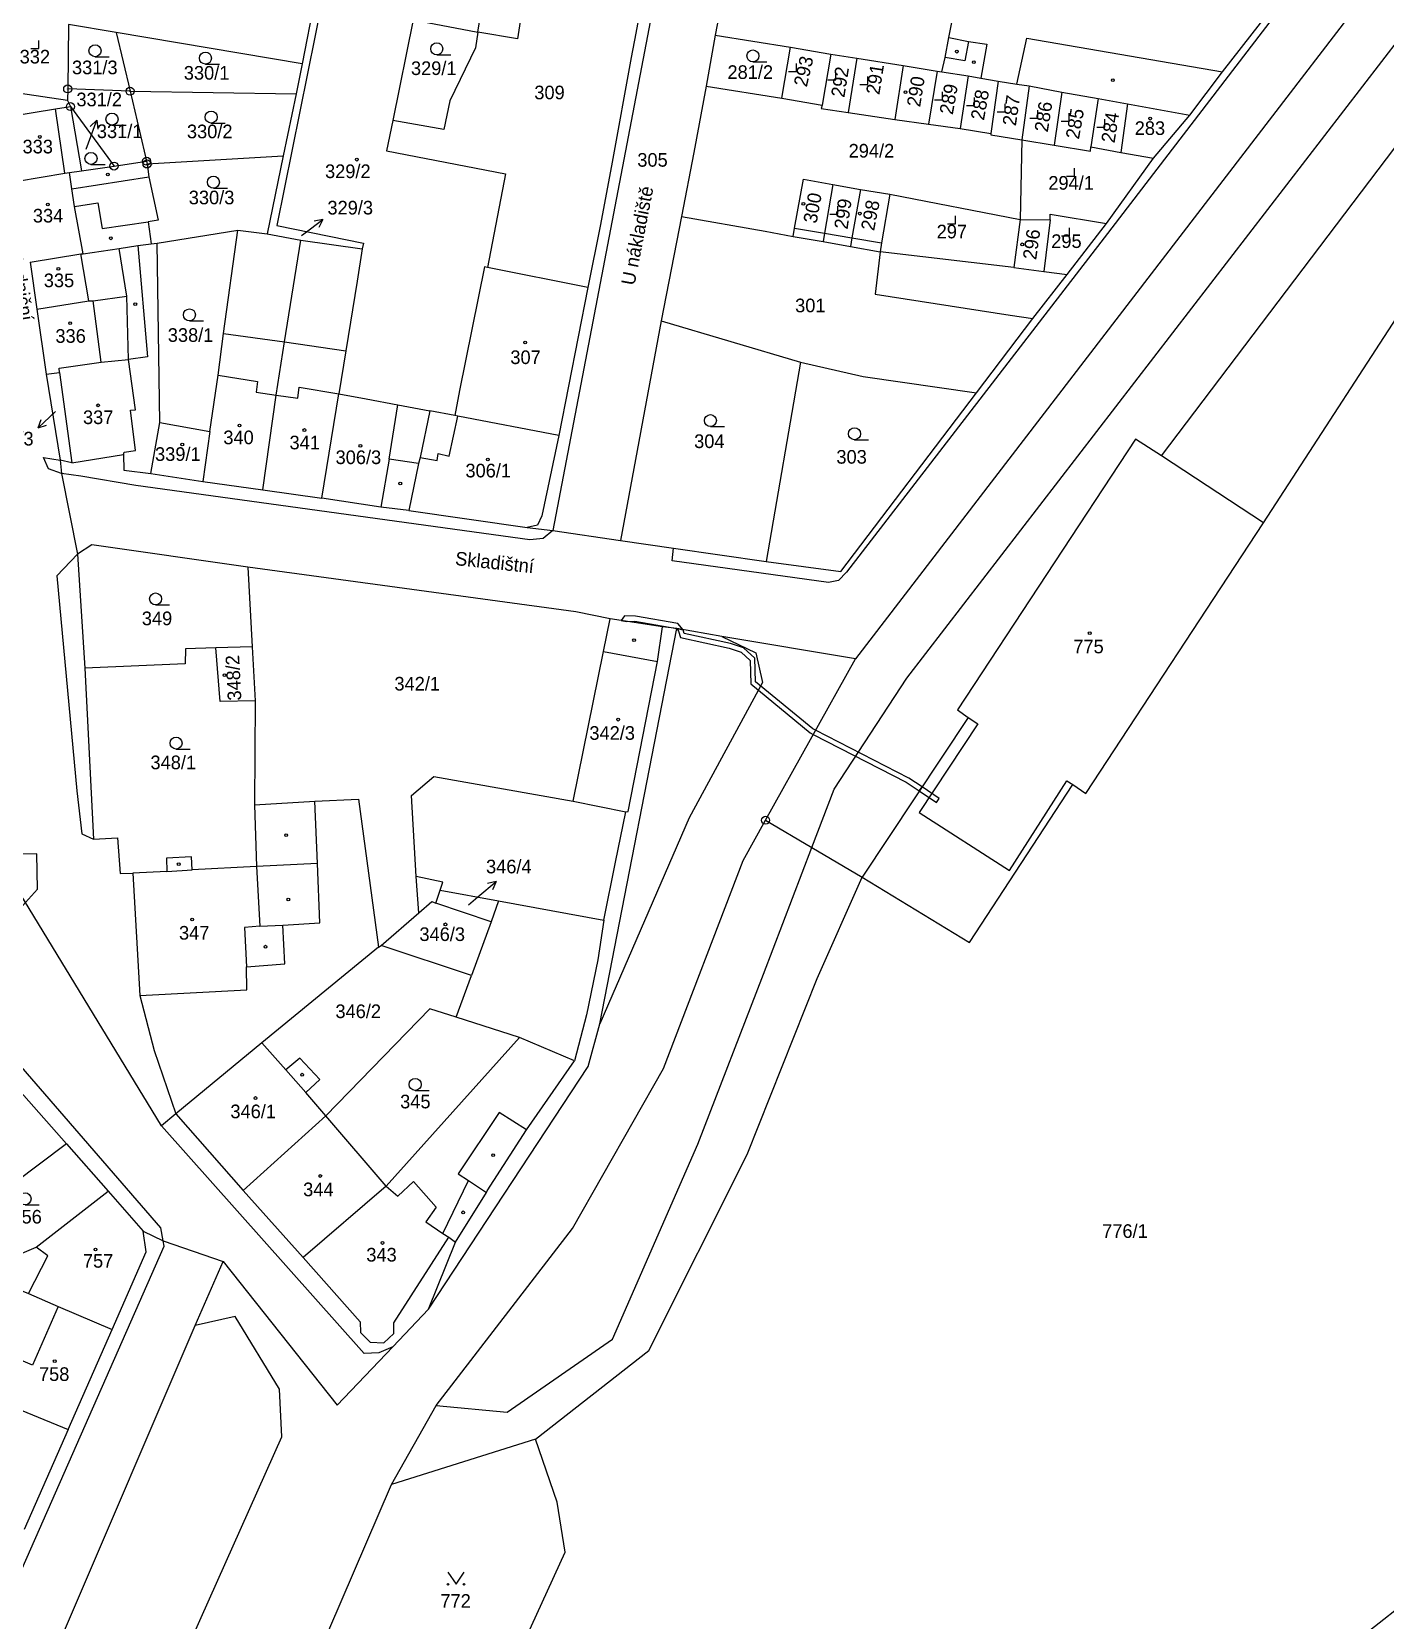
# Model space of a CAD drawing. Extents: x -784124 to -780570, y -980818 to -976926.
# Drawn here: x -781851.2 to -781682.3, y -979933.2 to -979735 of the extents above; entities that cross this region are included whole.
import ezdxf
from ezdxf.enums import TextEntityAlignment as Align

# ---------------------------------------------------------------- set-up
doc = ezdxf.new("R2010")
doc.units = 0
doc.header["$LTSCALE"] = 3.138375
doc.header["$MEASUREMENT"] = 0
doc.linetypes.add('0_051C', pattern=[0])
for name, color, linetype in [('1008', 1, 'CONTINUOUS'), ('1029', 1, 'CONTINUOUS'), ('105', 1, 'CONTINUOUS'), ('18', 1, 'CONTINUOUS'), ('21800', 1, 'CONTINUOUS'), ('21900', 1, 'CONTINUOUS'), ('21999', 1, 'CONTINUOUS'), ('23700', 1, 'CONTINUOUS'), ('304', 1, 'CONTINUOUS'), ('314', 1, 'CONTINUOUS'), ('319', 1, 'CONTINUOUS'), ('402', 1, 'CONTINUOUS'), ('404', 1, 'CONTINUOUS')]:
    doc.layers.add(name, color=color, linetype=linetype)

# ---------------------------------------------------------------- blocks, each defined once
blk = doc.blocks.new('4_02$0')
at = {"layer": '404', "color": 255, "linetype": 'Continuous'}
blk.add_circle((-0.01, 0), 0.175, dxfattribs=at)
blk = doc.blocks.new('1029$1')
at = {"layer": '1029', "color": 6, "linetype": 'Continuous'}
for p, q in [((0, 3), (-0.5, 2)), ((0, 0), (0, 3)), ((0, 3), (0.5, 2))]:
    blk.add_line(p, q, dxfattribs=at)
blk = doc.blocks.new('3_04$3')
at = {"layer": '304', "color": 255, "linetype": 'Continuous'}
blk.add_line((0.01, 0), (1.76, 0), dxfattribs=at)
blk.add_circle((0.01, 0.75), 0.75, dxfattribs=at)
blk = doc.blocks.new('3_19$9')
at = {"layer": '319', "color": 255, "linetype": 'Continuous'}
for p, q in [((-1, 0), (0, 0)), ((0, 0), (0, 1))]:
    blk.add_line(p, q, dxfattribs=at)
blk = doc.blocks.new('3_14$2')
at = {"layer": '314', "color": 255, "linetype": 'Continuous'}
blk.add_lwpolyline([(-1, 1.5), (0, 0), (1, 1.5)], dxfattribs=at)
for centre in [(-1, 0), (1, 0)]:
    blk.add_circle(centre, 0.1, dxfattribs=at)
blk = doc.blocks.new('1_05$19')
at = {"layer": '105', "color": 3, "linetype": 'Continuous'}
for radius in [0.5, 0.0303]:
    blk.add_circle((0, 0), radius, dxfattribs=at)

msp = doc.modelspace()

# ---------------------------------------------------------------- linework, layer by layer
at = {"layer": '1029', "color": 255, "linetype": 'Continuous'}
for p, q in [((-781844.37, -979749.66), (-781844.09, -979748.88)), ((-781817.51, -979760.45), (-781817.24, -979760.25)), ((-781796.68, -979843.95), (-781795.52, -979842.96))]:
    msp.add_line(p, q, dxfattribs=at)
at = {"layer": '21800', "color": 255, "linetype": 'Continuous'}
for p, q in [((-781742, -979815.65), (-781626.44, -979665.63)), ((-781710.23, -979787.95), (-781620.61, -979669.52)), ((-781769.77, -979711.56), (-781786.17, -979797.23)), ((-781692.14, -979727.84), (-781717.37, -979760.72)), ((-781736.74, -979735.72), (-781734.3, -979736.22)), ((-781728.26, -979741.55), (-781727.03, -979735.83)), ((-781727.03, -979735.83), (-781702.59, -979740.03)), ((-781734.3, -979736.22), (-781734.75, -979738.66)), ((-781734.3, -979736.22), (-781732.01, -979736.59)), ((-781732.01, -979736.59), (-781732.76, -979740.82)), ((-781734.75, -979738.66), (-781737.2, -979738.24)), ((-781846.71, -979743.58), (-781854.81, -979742.39)), ((-781847.06, -979752.67), (-781848.19, -979744.66)), ((-781846.17, -979754.62), (-781846.47, -979752.6)), ((-781846.17, -979754.62), (-781836.57, -979753.13)), ((-781845.83, -979756.81), (-781846.17, -979754.62)), ((-781845.83, -979756.81), (-781842.92, -979756.37)), ((-781844.74, -979762.72), (-781845.83, -979756.81)), ((-781842.92, -979756.37), (-781842.37, -979759.57)), ((-781842.37, -979759.57), (-781836.64, -979758.74)), ((-781756, -979759.52), (-781752.25, -979760.15)), ((-781752.25, -979760.15), (-781748.85, -979760.73)), ((-781717.37, -979760.72), (-781749.5, -979802.46)), ((-781748.85, -979760.73), (-781745.15, -979761.36)), ((-781844.03, -979768.6), (-781845.04, -979762.72)), ((-781837.94, -979761.71), (-781836.72, -979775.56)), ((-781728.63, -979764.45), (-781745.34, -979762.46)), ((-781842.51, -979776.26), (-781843.52, -979768.58)), ((-781827.23, -979772.67), (-781819.62, -979773.72)), ((-781819.62, -979773.72), (-781811.99, -979774.83)), ((-781836.72, -979775.56), (-781839.1, -979775.9)), ((-781838.24, -979782.18), (-781839.1, -979775.9)), ((-781827.91, -979777.88), (-781822.99, -979778.66)), ((-781822.99, -979778.66), (-781823.19, -979779.98)), ((-781817.97, -979780.72), (-781817.81, -979779.35)), ((-781817.81, -979779.35), (-781812.84, -979780.2)), ((-781823.19, -979779.98), (-781820.67, -979780.36)), ((-781820.67, -979780.36), (-781817.97, -979780.72)), ((-781838.85, -979782.23), (-781838.24, -979782.18)), ((-781838.21, -979787.25), (-781838.85, -979782.23)), ((-781806.59, -979788.36), (-781805.49, -979781.58)), ((-781799.09, -979787.98), (-781798, -979782.98)), ((-781839.66, -979787.46), (-781838.21, -979787.25)), ((-781849.1, -979789.56), (-781849.7, -979788.15)), ((-781849.7, -979788.15), (-781847.64, -979788.47)), ((-781839.71, -979787.78), (-781839.66, -979787.46)), ((-781806.59, -979788.36), (-781807.61, -979794.33)), ((-781802.94, -979788.89), (-781806.59, -979788.36)), ((-781802.7, -979788.14), (-781800.61, -979788.51)), ((-781800.61, -979788.51), (-781800.47, -979787.65)), ((-781800.47, -979787.65), (-781799.09, -979787.98)), ((-781847.47, -979790.12), (-781849.1, -979789.56)), ((-781845.03, -979790.46), (-781847.47, -979790.12)), ((-781838.18, -979791.64), (-781845.03, -979790.46)), ((-781789.03, -979798.43), (-781838.18, -979791.64)), ((-781786.17, -979797.23), (-781787.37, -979798.23)), ((-781787.37, -979798.23), (-781789.03, -979798.43)), ((-781845.47, -979800.21), (-781848.03, -979802.9)), ((-781771.29, -979801.05), (-781771.11, -979799.46)), ((-781751.75, -979803.73), (-781771.29, -979801.05)), ((-781848.03, -979802.9), (-781845.56, -979829.73)), ((-781749.5, -979802.46), (-781750.53, -979803.47)), ((-781750.53, -979803.47), (-781751.75, -979803.73)), ((-781780.29, -979858.78), (-781770.7, -979809.49)), ((-781765.08, -979810.46), (-781760.83, -979812.51)), ((-781779.82, -979812.34), (-781773.09, -979813.6)), ((-781760.83, -979812.51), (-781760, -979816.2)), ((-781760, -979816.2), (-781769.14, -979833.11)), ((-781751.05, -979829.53), (-781742, -979815.65)), ((-781734.36, -979820.59), (-781733.13, -979821.37)), ((-781733.13, -979821.37), (-781740.44, -979832.41)), ((-781729.19, -979839.66), (-781722.02, -979828.48)), ((-781722.02, -979828.48), (-781721.28, -979828.93)), ((-781845.56, -979829.73), (-781844.94, -979835.09)), ((-781753.83, -979836.81), (-781751.05, -979829.53)), ((-781815.52, -979838.81), (-781815.84, -979831.03)), ((-781783.62, -979831.03), (-781777.04, -979832.36)), ((-781740.44, -979832.41), (-781729.19, -979839.66)), ((-781769.14, -979833.11), (-781780.29, -979858.78)), ((-781844.94, -979835.09), (-781843.45, -979835.74)), ((-781759.87, -979852.6), (-781753.83, -979836.81)), ((-781815.52, -979838.81), (-781823.13, -979839.17)), ((-781815.21, -979846.21), (-781815.52, -979838.81)), ((-781834.3, -979839.77), (-781831.15, -979839.6)), ((-781823.13, -979839.17), (-781822.72, -979846.62)), ((-781799.9, -979841.14), (-781803.19, -979840.4)), ((-781753.2, -979853.14), (-781747.58, -979840.51)), ((-781800.2, -979842.11), (-781799.9, -979841.14)), ((-781822.72, -979846.62), (-781824.63, -979846.77)), ((-781824.63, -979846.77), (-781824.39, -979851.67)), ((-781822.72, -979846.62), (-781819.85, -979846.5)), ((-781819.85, -979846.5), (-781815.21, -979846.21)), ((-781819.61, -979851.33), (-781819.85, -979846.5)), ((-781793.87, -979846.09), (-781796.32, -979852.75)), ((-781824.39, -979851.67), (-781819.61, -979851.33)), ((-781824.32, -979854.57), (-781824.39, -979851.67)), ((-781768.08, -979873.8), (-781759.87, -979852.6)), ((-781835.06, -979884.23), (-781860.86, -979854.5)), ((-781837.7, -979855.28), (-781824.32, -979854.57)), ((-781761.92, -979875.11), (-781753.2, -979853.14)), ((-781781.77, -979864.11), (-781780.29, -979858.78)), ((-781819.49, -979864.55), (-781816.99, -979867.37)), ((-781801.69, -979894.4), (-781781.77, -979864.11)), ((-781792.86, -979869.84), (-781797.97, -979877.49)), ((-781789.45, -979872.02), (-781792.86, -979869.84)), ((-781809.68, -979899.92), (-781834.97, -979871.52)), ((-781778.71, -979898.15), (-781768.08, -979873.8)), ((-781774.17, -979899.55), (-781761.92, -979875.11)), ((-781805.5, -979880.29), (-781803.53, -979878.46)), ((-781803.53, -979878.46), (-781800.71, -979881.68)), ((-781799.87, -979884.94), (-781796.69, -979878.34)), ((-781797.97, -979877.49), (-781796.69, -979878.34)), ((-781796.69, -979878.34), (-781794.42, -979879.83)), ((-781806.94, -979879.04), (-781805.5, -979880.29)), ((-781800.71, -979881.68), (-781802.01, -979883.51)), ((-781834.76, -979885.87), (-781835.06, -979884.23)), ((-781802.01, -979883.51), (-781799.87, -979884.94)), ((-781834.67, -979886.54), (-781834.76, -979885.87)), ((-781799.87, -979884.94), (-781799.13, -979885.43)), ((-781884.78, -980000.24), (-781834.67, -979886.54)), ((-781851.56, -979892.42), (-781849.15, -979887.73)), ((-781849.15, -979887.73), (-781850.64, -979886.66)), ((-781825.8, -979895.32), (-781830.78, -979896.42)), ((-781820.25, -979904.37), (-781825.8, -979895.32)), ((-781791.84, -979907.26), (-781778.71, -979898.15)), ((-781807.87, -979899.86), (-781809.68, -979899.92)), ((-781806.13, -979899.11), (-781807.87, -979899.86)), ((-781788.33, -979910.62), (-781774.17, -979899.55)), ((-781819.97, -979910.33), (-781820.25, -979904.37)), ((-781800.7, -979906.41), (-781791.84, -979907.26)), ((-781834.45, -979942.76), (-781819.97, -979910.33))]:
    msp.add_line(p, q, dxfattribs=at)
at = {"layer": '21900', "color": 3, "linetype": 'Continuous'}
for p, q in [((-781812.08, -979716.95), (-781820.58, -979759.21)), ((-781815.91, -979731.14), (-781817.42, -979739.04)), ((-781803.59, -979733.52), (-781806.13, -979746.08)), ((-781840.65, -979735.11), (-781846.6, -979734.11)), ((-781817.42, -979739.04), (-781840.65, -979735.11)), ((-781765.91, -979735.45), (-781767.04, -979741.8)), ((-781765.91, -979735.45), (-781756.5, -979736.95)), ((-781757.6, -979743.32), (-781756.5, -979736.95)), ((-781756.5, -979736.95), (-781751.49, -979737.8)), ((-781751.49, -979737.8), (-781752.55, -979744.18)), ((-781751.49, -979737.8), (-781748.21, -979738.3)), ((-781817.42, -979739.04), (-781818.19, -979742.75)), ((-781748.21, -979738.3), (-781749.33, -979745.1)), ((-781748.21, -979738.3), (-781742.44, -979739.25)), ((-781742.44, -979739.25), (-781743.49, -979745.95)), ((-781742.44, -979739.25), (-781738.19, -979739.92)), ((-781767.04, -979741.8), (-781757.6, -979743.32)), ((-781738.19, -979739.92), (-781739.3, -979746.56)), ((-781738.19, -979739.92), (-781737.61, -979740.01)), ((-781737.61, -979740.01), (-781734.33, -979740.54)), ((-781734.33, -979740.54), (-781735.35, -979747.11)), ((-781730.61, -979741.19), (-781731.53, -979747.7)), ((-781726.71, -979741.77), (-781727.66, -979748.51)), ((-781726.71, -979741.77), (-781722.65, -979742.56)), ((-781846.71, -979743.58), (-781846.35, -979744.36)), ((-781838.91, -979742.44), (-781846.69, -979742.16)), ((-781838.91, -979742.44), (-781818.19, -979742.75)), ((-781818.19, -979742.75), (-781819.79, -979750.5)), ((-781757.6, -979743.32), (-781752.55, -979744.18)), ((-781722.65, -979742.56), (-781723.6, -979749.18)), ((-781722.65, -979742.56), (-781718.14, -979743.34)), ((-781718.14, -979743.34), (-781719.02, -979749.36)), ((-781718.14, -979743.34), (-781714.46, -979744.02)), ((-781846.35, -979744.36), (-781840.91, -979751.78)), ((-781749.33, -979745.1), (-781743.49, -979745.95)), ((-781714.46, -979744.02), (-781715.29, -979750.08)), ((-781714.46, -979744.02), (-781706.67, -979745.43)), ((-781711.22, -979750.79), (-781706.67, -979745.43)), ((-781743.49, -979745.95), (-781739.3, -979746.56)), ((-781739.3, -979746.56), (-781735.35, -979747.11)), ((-781735.35, -979747.11), (-781731.53, -979747.7)), ((-781727.66, -979748.51), (-781727.86, -979758.45)), ((-781727.66, -979748.51), (-781723.6, -979749.18)), ((-781719.02, -979749.36), (-781715.29, -979750.08)), ((-781840.91, -979751.78), (-781836.84, -979751.17)), ((-781836.84, -979751.17), (-781836.79, -979751.52)), ((-781836.79, -979751.52), (-781819.79, -979750.5)), ((-781819.79, -979750.5), (-781821.81, -979760.25)), ((-781717.09, -979758.96), (-781711.22, -979750.79)), ((-781715.29, -979750.08), (-781711.22, -979750.79)), ((-781844.98, -979752.38), (-781840.91, -979751.78)), ((-781751.22, -979754.08), (-781747.76, -979754.69)), ((-781747.76, -979754.69), (-781744.11, -979755.3)), ((-781744.11, -979755.3), (-781727.86, -979758.45)), ((-781820.58, -979759.21), (-781809.79, -979761.38)), ((-781770.12, -979758.09), (-781772.65, -979771.09)), ((-781727.86, -979758.45), (-781724.09, -979758.49)), ((-781724.09, -979758.49), (-781724.92, -979764.93)), ((-781721.99, -979765.32), (-781717.09, -979758.96)), ((-781836.26, -979761.48), (-781835.52, -979761.38)), ((-781835.52, -979761.38), (-781825.44, -979759.77)), ((-781835.19, -979783.79), (-781835.52, -979761.38)), ((-781825.44, -979759.77), (-781821.81, -979760.25)), ((-781821.81, -979760.25), (-781817.58, -979761.02)), ((-781817.58, -979761.02), (-781809.93, -979762.1)), ((-781809.79, -979761.38), (-781809.93, -979762.1)), ((-781756.19, -979760.55), (-781752.43, -979761.18)), ((-781752.43, -979761.18), (-781749.04, -979761.8)), ((-781839.32, -979768), (-781840.25, -979762.08)), ((-781749.04, -979761.8), (-781745.34, -979762.46)), ((-781851.39, -979763.75), (-781850.55, -979769.63)), ((-781781.81, -979766.92), (-781794.33, -979764.43)), ((-781726.27, -979770.81), (-781721.99, -979765.32)), ((-781724.92, -979764.93), (-781721.99, -979765.32)), ((-781781.81, -979766.92), (-781785.39, -979785.41)), ((-781850.55, -979769.63), (-781849.39, -979777.75)), ((-781772.65, -979771.09), (-781777.73, -979798.5)), ((-781772.65, -979771.09), (-781755.27, -979776.26)), ((-781733.3, -979780.08), (-781726.27, -979770.81)), ((-781755.27, -979776.26), (-781759.53, -979801.11)), ((-781849.39, -979777.75), (-781847.7, -979777.52)), ((-781849.39, -979777.75), (-781847.64, -979788.47)), ((-781847.7, -979777.52), (-781846.19, -979788.82)), ((-781814.99, -979793.23), (-781812.84, -979780.2)), ((-781798.4, -979782.9), (-781801.49, -979782.32)), ((-781836.33, -979790.13), (-781835.19, -979783.79)), ((-781835.19, -979783.79), (-781828.95, -979784.88)), ((-781828.95, -979784.88), (-781829.84, -979791.13)), ((-781846.19, -979788.82), (-781847.64, -979788.47)), ((-781846.19, -979788.82), (-781839.71, -979787.78)), ((-781836.33, -979790.13), (-781829.84, -979791.13)), ((-781829.84, -979791.13), (-781822.35, -979792.19)), ((-781822.35, -979792.19), (-781814.99, -979793.23)), ((-781804.13, -979794.77), (-781789.36, -979796.87)), ((-781845.47, -979800.21), (-781844.55, -979814.43)), ((-781824.2, -979801.82), (-781823.69, -979811.75)), ((-781772.47, -979809.26), (-781779, -979808.27)), ((-781823.69, -979811.75), (-781828.19, -979811.87)), ((-781823.69, -979811.75), (-781823.3, -979818.48)), ((-781759.61, -979833.4), (-781748.41, -979813.25)), ((-781823.3, -979818.48), (-781823.37, -979831.47)), ((-781759.61, -979833.4), (-781753.83, -979836.81)), ((-781753.83, -979836.81), (-781747.58, -979840.51)), ((-781793.87, -979846.09), (-781800.74, -979843.73)), ((-781792.95, -979843.44), (-781793.87, -979846.09)), ((-781792.95, -979843.44), (-781779.8, -979845.86)), ((-781807.59, -979849.02), (-781802.87, -979844.95)), ((-781807.9, -979849.24), (-781822.47, -979861.16)), ((-781807.9, -979849.24), (-781807.59, -979849.02)), ((-781801.49, -979856.93), (-781814.47, -979870.28)), ((-781798.23, -979857.97), (-781801.49, -979856.93)), ((-781790.33, -979860.5), (-781798.23, -979857.97)), ((-781790.33, -979860.5), (-781806.94, -979879.04)), ((-781783.46, -979863.41), (-781790.33, -979860.5)), ((-781822.47, -979861.16), (-781833.18, -979870.02)), ((-781833.18, -979870.02), (-781824.8, -979879.57)), ((-781814.47, -979870.28), (-781824.8, -979879.57)), ((-781806.94, -979879.04), (-781814.47, -979870.28)), ((-781846.83, -979873.77), (-781841.65, -979879.66)), ((-781841.65, -979879.66), (-781837.28, -979884.67)), ((-781824.8, -979879.57), (-781817.31, -979887.93)), ((-781806.94, -979879.04), (-781817.31, -979887.93)), ((-781847.86, -979894.08), (-781841.15, -979896.93)), ((-781846.62, -979909.41), (-781841.15, -979896.93)), ((-781846.62, -979909.41), (-781852.1, -979921.88))]:
    msp.add_line(p, q, dxfattribs=at)
for points in [[(-781620.61, -979669.52), (-781626.44, -979665.63), (-781630.71, -979663.95), (-781634.57, -979665), (-781748.41, -979813.25)], [(-781697.5, -979796.3), (-781618.54, -979674.69), (-781620.61, -979669.52)], [(-781772.53, -979710.25), (-781771.48, -979711.99), (-781773.59, -979723.21), (-781775.82, -979735.21), (-781776.4, -979738.24), (-781778.76, -979751.29), (-781780.22, -979759.09), (-781781.81, -979766.92)], [(-781760.74, -979712.48), (-781761.67, -979713.58), (-781765.91, -979735.45)], [(-781737.61, -979740.01), (-781737.2, -979738.24), (-781736.74, -979735.72), (-781734.36, -979723.55), (-781733.08, -979717.32)], [(-781706.67, -979745.43), (-781702.59, -979740.03), (-781697.88, -979733.97), (-781692.63, -979727.15)], [(-781789.97, -979732.14), (-781790.56, -979735.91), (-781795.53, -979735.09), (-781794.88, -979731.3)], [(-781803.59, -979733.52), (-781795.53, -979735.09), (-781795.82, -979737.02), (-781799.02, -979743.66), (-781799.75, -979747.21), (-781806.13, -979746.08)], [(-781767.04, -979741.8), (-781768.58, -979750.09), (-781770.12, -979758.09)], [(-781734.33, -979740.54), (-781732.76, -979740.82), (-781730.61, -979741.19)], [(-781730.61, -979741.19), (-781728.26, -979741.55), (-781726.71, -979741.77)], [(-781854.03, -979745.6), (-781848.19, -979744.66), (-781846.35, -979744.36)], [(-781752.55, -979744.18), (-781752.7, -979744.59), (-781749.33, -979745.1)], [(-781806.13, -979746.08), (-781806.9, -979749.9), (-781792.05, -979752.74), (-781794.33, -979764.43)], [(-781731.53, -979747.7), (-781731.52, -979747.9), (-781727.66, -979748.51)], [(-781723.6, -979749.18), (-781719.06, -979749.91), (-781719.02, -979749.36)], [(-781836.79, -979751.52), (-781836.57, -979753.13), (-781835.42, -979758.54), (-781836.64, -979758.74), (-781836.26, -979761.48)], [(-781852.96, -979753.65), (-781847.06, -979752.67), (-781846.47, -979752.6), (-781844.98, -979752.38)], [(-781756.19, -979760.55), (-781756, -979759.52), (-781754.9, -979753.4), (-781751.22, -979754.08)], [(-781751.22, -979754.08), (-781752.25, -979760.15), (-781752.43, -979761.18)], [(-781747.76, -979754.69), (-781748.85, -979760.73), (-781749.04, -979761.8)], [(-781744.11, -979755.3), (-781745.15, -979761.36), (-781745.34, -979762.46)], [(-781770.12, -979758.09), (-781759.66, -979759.92), (-781756.19, -979760.55)], [(-781727.86, -979758.45), (-781728.63, -979764.45), (-781724.92, -979764.93)], [(-781724.09, -979758.49), (-781724.11, -979757.77), (-781717.09, -979758.96)], [(-781840.25, -979762.08), (-781837.94, -979761.71), (-781836.26, -979761.48)], [(-781828.95, -979784.88), (-781827.91, -979777.88), (-781827.23, -979772.67), (-781825.44, -979759.77)], [(-781822.35, -979792.19), (-781820.67, -979780.36), (-781819.62, -979773.72), (-781817.58, -979761.02)], [(-781851.39, -979763.75), (-781845.04, -979762.72), (-781844.74, -979762.72), (-781840.25, -979762.08)], [(-781809.93, -979762.1), (-781810.56, -979766.13), (-781811.99, -979774.83), (-781812.84, -979780.2)], [(-781745.34, -979762.46), (-781745.95, -979767.77), (-781729.11, -979770.39), (-781726.27, -979770.81)], [(-781794.33, -979764.43), (-781794.7, -979764.35), (-781797.8, -979779.77), (-781798.4, -979782.9)], [(-781850.55, -979769.63), (-781844.03, -979768.6), (-781843.52, -979768.58), (-781839.32, -979768)], [(-781847.7, -979777.52), (-781847.77, -979776.99), (-781842.51, -979776.26), (-781839.1, -979775.9), (-781839.32, -979768)], [(-781755.27, -979776.26), (-781747.44, -979778.03), (-781733.3, -979780.08)], [(-781812.84, -979780.2), (-781809.43, -979780.84), (-781805.49, -979781.58), (-781801.49, -979782.32)], [(-781759.53, -979801.11), (-781750.23, -979802.35), (-781733.3, -979780.08)], [(-781801.49, -979782.32), (-781802.7, -979788.14), (-781802.94, -979788.89), (-781804.13, -979794.77)], [(-781785.39, -979785.41), (-781798, -979782.98), (-781798.4, -979782.9)], [(-781785.39, -979785.41), (-781787.53, -979795.41), (-781788.06, -979796.57), (-781789.36, -979796.87)], [(-781697.5, -979796.3), (-781710.23, -979787.95), (-781713.47, -979785.84), (-781735.67, -979819.6), (-781734.36, -979820.59), (-781747.58, -979840.51)], [(-781847.64, -979788.47), (-781847.47, -979790.12), (-781845.47, -979800.21)], [(-781804.13, -979794.77), (-781807.61, -979794.33), (-781814.99, -979793.23)], [(-781789.36, -979796.87), (-781786.17, -979797.23), (-781777.73, -979798.5)], [(-781747.58, -979840.51), (-781734.16, -979848.63), (-781721.28, -979828.93), (-781719.67, -979830.04), (-781697.5, -979796.3)], [(-781824.2, -979801.82), (-781843.68, -979799.03), (-781845.47, -979800.21)], [(-781777.73, -979798.5), (-781771.11, -979799.46), (-781759.53, -979801.11)], [(-781779, -979808.27), (-781783.31, -979807.4), (-781824.2, -979801.82)], [(-781802.87, -979844.95), (-781803.19, -979840.4), (-781803.79, -979830.31), (-781800.99, -979827.92), (-781783.62, -979831.03), (-781779.82, -979812.34), (-781779, -979808.27)], [(-781779.8, -979845.86), (-781778.35, -979838.61), (-781777.04, -979832.36), (-781776.74, -979832.32), (-781773.09, -979813.6), (-781772.47, -979809.26)], [(-781748.41, -979813.25), (-781765.08, -979810.46), (-781770.7, -979809.49), (-781772.47, -979809.26)], [(-781828.19, -979811.87), (-781832, -979812), (-781832.03, -979813.9), (-781844.55, -979814.43)], [(-781823.3, -979818.48), (-781827.68, -979818.57), (-781828.19, -979811.87)], [(-781844.55, -979814.43), (-781843.45, -979835.74), (-781840.47, -979835.57), (-781840.13, -979840.05), (-781838.56, -979840)], [(-781823.37, -979831.47), (-781815.84, -979831.03), (-781810.4, -979830.76), (-781807.9, -979849.24)], [(-781823.37, -979831.47), (-781823.13, -979839.17), (-781831.15, -979839.6), (-781831.24, -979837.95), (-781834.38, -979838.12), (-781834.3, -979839.77), (-781838.56, -979840)], [(-781806.3, -979916.25), (-781800.7, -979906.41), (-781783.7, -979884.33), (-781772.37, -979864.38), (-781762.4, -979838.43), (-781759.61, -979833.4)], [(-781833.18, -979870.02), (-781834.97, -979871.52), (-781854.28, -979839.83), (-781855.84, -979837.26)], [(-781838.56, -979840), (-781837.7, -979855.28), (-781835.9, -979862.14), (-781833.18, -979870.02)], [(-781800.74, -979843.73), (-781800.2, -979842.11), (-781792.95, -979843.44)], [(-781802.87, -979844.95), (-781801.24, -979843.53), (-781800.74, -979843.73)], [(-781779.8, -979845.86), (-781780.53, -979850.8), (-781781.94, -979857.69), (-781783.46, -979863.41)], [(-781798.23, -979857.97), (-781796.32, -979852.75), (-781807.59, -979849.02)], [(-781862.35, -979856.28), (-781862.21, -979856.37), (-781846.83, -979873.77)], [(-781814.47, -979870.28), (-781816.99, -979867.37), (-781815.21, -979865.76), (-781817.74, -979863.08), (-781819.49, -979864.55), (-781822.47, -979861.16)], [(-781798.3, -979886.05), (-781794.42, -979879.83), (-781794.34, -979879.65), (-781789.45, -979872.02), (-781783.46, -979863.41)], [(-781846.83, -979873.77), (-781856.67, -979881.11), (-781861.32, -979884.7), (-781869.88, -979884.73)], [(-781854.91, -979888.5), (-781850.64, -979886.66), (-781841.65, -979879.66)], [(-781841.15, -979896.93), (-781836.9, -979887.26), (-781837.28, -979884.67)], [(-781837.28, -979884.67), (-781834.76, -979885.87), (-781827.28, -979888.46)], [(-781827.28, -979888.46), (-781813.07, -979906.35), (-781806.13, -979899.11), (-781801.69, -979894.4), (-781798.3, -979886.05)], [(-781817.31, -979887.93), (-781810.19, -979895.98), (-781810.15, -979897.31), (-781808.96, -979898.5), (-781807.23, -979898.59), (-781805.99, -979897.41), (-781806, -979896.09), (-781799.13, -979885.43), (-781798.3, -979886.05)], [(-781898.35, -980063.79), (-781900.7, -980062.83), (-781901, -980062.6), (-781903.8, -980061.41), (-781887.32, -980025.95), (-781871.56, -979989.32), (-781848.66, -979937.7), (-781846.96, -979934.21), (-781830.78, -979896.42), (-781827.28, -979888.46)], [(-781854.91, -979888.5), (-781853.4, -979891.67), (-781851.56, -979892.42), (-781847.86, -979894.08)], [(-781847.86, -979894.08), (-781851.07, -979901.4), (-781861.21, -979897.05), (-781862.6, -979900.21), (-781866.53, -979898.59), (-781867.46, -979900.69), (-781873.74, -979898.02), (-781874.19, -979899.15), (-781877.53, -979897.69), (-781878.97, -979901.37)], [(-781868.96, -979905.52), (-781866.92, -979900.93), (-781863.21, -979902.54), (-781857, -979905.15), (-781846.62, -979909.41)], [(-781806.71, -979973.04), (-781784.64, -979924.72), (-781785.62, -979918.48), (-781788.33, -979910.62), (-781806.3, -979916.25)], [(-781812.26, -979935.85), (-781814.1, -979934.46), (-781806.3, -979916.25)]]:
    msp.add_lwpolyline(points, dxfattribs=at)
at = {"layer": '21999', "color": 3, "linetype": 'Continuous'}
for p, q in [((-781846.6, -979734.11), (-781846.69, -979742.16)), ((-781840.65, -979735.11), (-781838.91, -979742.44)), ((-781846.69, -979742.16), (-781846.71, -979743.58)), ((-781838.91, -979742.44), (-781836.84, -979751.17)), ((-781846.35, -979744.36), (-781844.98, -979752.38)), ((-781694.64, -979942.62), (-781677.99, -979929.5))]:
    msp.add_line(p, q, dxfattribs=at)
msp.add_lwpolyline([(-781839.71, -979787.78), (-781839.68, -979789.71), (-781836.33, -979790.13)], dxfattribs=at)
at = {"layer": '23700', "color": 255, "linetype": '0_051C'}
for points in [[(-781770.57, -979808.85), (-781775.86, -979807.94), (-781777.22, -979807.91), (-781777.63, -979808.48), (-781776.97, -979808.58), (-781775.92, -979808.54), (-781770.7, -979809.49), (-781769.9, -979809.63), (-781770.57, -979808.85)], [(-781753.7, -979822), (-781760.87, -979816.11), (-781760.94, -979813.17), (-781762.35, -979811.89), (-781764, -979811.36), (-781769.77, -979810.1), (-781769.9, -979809.63), (-781770.7, -979809.49), (-781770.47, -979809.81), (-781770.25, -979810.6), (-781764.16, -979811.94), (-781762.65, -979812.43), (-781761.54, -979813.45), (-781761.47, -979816.39), (-781754.04, -979822.5), (-781753.66, -979822.7), (-781742.06, -979828.65), (-781740.44, -979829.74), (-781740.1, -979829.24), (-781741.76, -979828.13), (-781753.37, -979822.17), (-781753.7, -979822)], [(-781740.1, -979829.24), (-781740.44, -979829.74), (-781738.28, -979831.19), (-781737.95, -979830.69), (-781740.1, -979829.24)], [(-781852.67, -979841.15), (-781853.15, -979841.68), (-781857.53, -979846.57), (-781855.87, -979848.04), (-781851.94, -979843.67), (-781850.45, -979842.01), (-781850.53, -979837.6), (-781852.75, -979837.64), (-781852.67, -979841.15)]]:
    msp.add_lwpolyline(points, close=True, dxfattribs=at)

# ---------------------------------------------------------------- block references
at = {"layer": '1029', "color": 0, "linetype": 'ByBlock'}
for p, rotation in [((-781844.09, -979748.88), 340), ((-781817.24, -979760.25), 307), ((-781848.19, -979782.39), 133), ((-781795.52, -979842.96), 310)]:
    msp.add_blockref('1029$1', p, dxfattribs=dict(at, rotation=rotation))
at = {"layer": '105', "color": 0, "linetype": 'ByBlock'}
for p in [(-781846.69, -979742.16), (-781838.91, -979742.44), (-781846.35, -979744.36), (-781840.91, -979751.78), (-781836.84, -979751.17), (-781836.79, -979751.52), (-781759.61, -979833.4)]:
    msp.add_blockref('1_05$19', p, dxfattribs=at)
at = {"layer": '304', "color": 0, "linetype": 'ByBlock'}
for p in [(-781843.29, -979738.14), (-781829.51, -979739.06), (-781800.65, -979737.9), (-781761.21, -979738.79), (-781841.17, -979746.67), (-781828.8, -979746.41), (-781843.79, -979751.57), (-781828.52, -979754.54), (-781831.51, -979771.1), (-781766.51, -979784.29), (-781748.53, -979785.92), (-781835.73, -979806.54), (-781833.18, -979824.51), (-781803.35, -979867.1), (-781852.02, -979881.38)]:
    msp.add_blockref('3_04$3', p, dxfattribs=at)
at = {"layer": '314', "color": 0, "linetype": 'ByBlock'}
msp.add_blockref('3_14$2', (-781798.24, -979928.72), dxfattribs=at)
at = {"layer": '319', "color": 0, "linetype": 'ByBlock'}
for p in [(-781850.27, -979737.11), (-781755.74, -979740), (-781750.83, -979741.03), (-781746.87, -979741.61), (-781737.53, -979743.53), (-781733.55, -979744.22), (-781729.72, -979745.01), (-781725.65, -979745.81), (-781721.73, -979746.18), (-781717.29, -979746.92), (-781721.09, -979753.06), (-781750.62, -979757.77), (-781735.92, -979758.99), (-781721.7, -979760.48)]:
    msp.add_blockref('3_19$9', p, dxfattribs=at)
at = {"layer": '402', "color": 0, "linetype": 'ByBlock'}
for p in [(-781735.74, -979737.5), (-781733.62, -979738.81), (-781716.27, -979741.07), (-781841.68, -979752.83), (-781841.29, -979760.79), (-781838.24, -979769.01), (-781805.18, -979791.39), (-781776.02, -979810.93), (-781819.43, -979835.25), (-781832.83, -979838.88), (-781819.15, -979843.28), (-781821.99, -979849.17), (-781817.42, -979865.14), (-781793.6, -979875.19), (-781797.34, -979882.32)]:
    msp.add_blockref('4_02$0', p, dxfattribs=at)
at = {"layer": '404', "color": 0, "linetype": 'ByBlock'}
for p in [(-781742.16, -979742.55), (-781711.63, -979745.86), (-781850.16, -979748.15), (-781810.61, -979750.98), (-781849.16, -979756.57), (-781754.89, -979756.49), (-781747.84, -979757.71), (-781727.58, -979761.55), (-781847.84, -979764.6), (-781846.36, -979771.39), (-781789.6, -979773.79), (-781842.89, -979781.63), (-781825.25, -979784.15), (-781817.15, -979784.71), (-781832.38, -979786.51), (-781810.16, -979786.68), (-781794.27, -979788.39), (-781719.17, -979810.05), (-781827.12, -979815.3), (-781778, -979820.84), (-781831.14, -979845.77), (-781799.56, -979846.39), (-781823.24, -979868.05), (-781815.16, -979877.78), (-781807.39, -979886.13), (-781843.22, -979886.94), (-781848.3, -979900.89)]:
    msp.add_blockref('4_02$0', p, dxfattribs=at)

# ---------------------------------------------------------------- texts
at = {"layer": '1008', "color": 255, "linetype": 'Continuous'}
msp.add_text('U nákladiště', height=1.7, rotation=79, dxfattribs=at).set_placement((-781775.62, -979760.45), align=Align.MIDDLE_CENTER)
for s, rotation, p in [('Studniční', 279, (-781854.6, -979761.9)), ('Skladištní', 354, (-781798.46, -979802.06))]:
    msp.add_text(s, height=1.7, rotation=rotation, dxfattribs=at).set_placement(p, align=Align.BOTTOM_LEFT)
at = {"layer": '18', "color": 255, "linetype": 'Continuous'}
for s, p in [('332', (-781852.68, -979739.49)), ('331/3', (-781846.15, -979740.83)), ('330/1', (-781832.2, -979741.51)), ('329/1', (-781803.86, -979740.93)), ('281/2', (-781764.37, -979741.42)), ('309', (-781788.47, -979743.96)), ('331/2', (-781845.6, -979744.83)), ('331/1', (-781843.05, -979748.8)), ('330/2', (-781831.81, -979748.82)), ('283', (-781713.56, -979748.41)), ('333', (-781852.32, -979750.71)), ('329/2', (-781814.58, -979753.79)), ('305', (-781775.62, -979752.37)), ('294/1', (-781724.34, -979755.24)), ('330/3', (-781831.58, -979757.06)), ('334', (-781851.03, -979759.33)), ('329/3', (-781814.28, -979758.33)), ('297', (-781738.27, -979761.31)), ('335', (-781849.67, -979767.4)), ('301', (-781755.93, -979770.53)), ('336', (-781848.22, -979774.34)), ('338/1', (-781834.2, -979774.22)), ('307', (-781791.46, -979776.99)), ('337', (-781844.78, -979784.48)), ('340', (-781827.27, -979786.99)), ('341', (-781819.01, -979787.63)), ('304', (-781768.53, -979787.47)), ('339/1', (-781835.79, -979789.07)), ('303', (-781750.78, -979789.42)), ('349', (-781837.44, -979809.57)), ('775', (-781721.22, -979813.08)), ('342/3', (-781781.6, -979823.87)), ('348/1', (-781836.36, -979827.54)), ('347', (-781832.8, -979848.8)), ('345', (-781805.21, -979869.85)), ('346/1', (-781826.39, -979871.08)), ('344', (-781817.31, -979880.81)), ('756', (-781853.71, -979884.22)), ('776/1', (-781717.62, -979886.01)), ('757', (-781844.79, -979889.73)), ('343', (-781809.43, -979888.96)), ('758', (-781850.27, -979903.86)), ('772', (-781800.19, -979932.16))]:
    msp.add_text(s, height=1.7, dxfattribs=at).set_placement(p, align=Align.BOTTOM_LEFT)
for s, rotation, p in [('293', 77, (-781753.98, -979742.11)), ('291', 81, (-781744.92, -979743.03)), ('290', 81, (-781739.83, -979744.56)), ('300', 80, (-781752.75, -979759.11)), ('298', 79, (-781745.58, -979760.03)), ('296', 82, (-781725.35, -979763.61)), ('348/2', 93, (-781824.5, -979818.4))]:
    msp.add_text(s, height=1.7, rotation=rotation, dxfattribs=at).set_placement(p, align=Align.BOTTOM_LEFT)
for s, rotation, p in [('292', 81, (-781748.99, -979741.5)), ('289', 80, (-781735.43, -979743.66)), ('288', 80, (-781731.54, -979744.37)), ('287', 82, (-781727.62, -979745.03)), ('286', 81, (-781723.61, -979745.83)), ('285', 80, (-781719.69, -979746.73)), ('284', 81, (-781715.28, -979747.18)), ('299', 82, (-781748.62, -979757.93))]:
    msp.add_text(s, height=1.7, rotation=rotation, dxfattribs=at).set_placement(p, align=Align.BOTTOM_CENTER)
for s, p in [('294/2', (-781746.41, -979751.23)), ('295', (-781722.08, -979762.51)), ('306/3', (-781810.42, -979789.47)), ('306/1', (-781794.22, -979791.13)), ('342/1', (-781803.08, -979817.72)), ('346/4', (-781791.65, -979840.53)), ('346/3', (-781799.96, -979848.97)), ('346/2', (-781810.44, -979858.59))]:
    msp.add_text(s, height=1.7, dxfattribs=at).set_placement(p, align=Align.BOTTOM_CENTER)
msp.add_text('556/3', height=1.7, dxfattribs=at).set_placement((-781850.94, -979784.94), align=Align.TOP_RIGHT)

doc.saveas('drawing.dxf')
